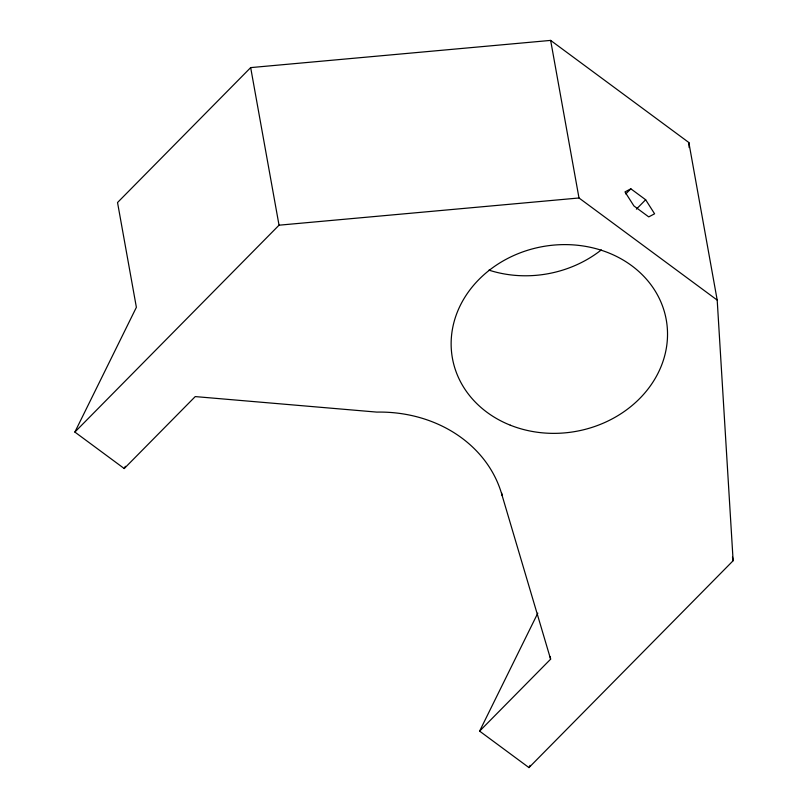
<?xml version="1.0" encoding="UTF-8"?>
<svg xmlns="http://www.w3.org/2000/svg" width="808" height="808" viewBox="0 0 808 808"><rect width="100%" height="100%" fill="white"/><g stroke="black" fill="none" stroke-linecap="round" stroke-linejoin="round"><path stroke-width="1.21" d="M479.609 731.129L550.622 659.177L502.111 495.466A133.29 115.191 -10.2 0 0 376.801 412.1L195.243 396.587L124.23 468.539L74.871 432.068L136.38 307.323L117.534 202.525L250.672 67.609L550.642 40.4L688.85 142.521L717.201 300.101L733.129 560.722L528.967 767.6L479.609 731.129L537.805 613.131M124.23 468.539L125.341 466.297M528.967 767.6L530.078 765.348M74.871 432.068L279.033 225.19L578.993 197.98L717.201 300.101M625.786 193.93L630.846 188.809L645.653 199.748L654.591 213.797L648.733 216.898L633.927 205.949L624.978 191.91L630.846 188.809M636.381 209.151L645.653 199.748M732.462 556.995L733.129 560.722M550.642 40.4L578.993 197.98M550.177 656.712L550.622 659.177M501.667 492.981L502.111 495.466M250.672 67.609L279.033 225.19M688.85 142.521L689.153 147.551M601.303 249.914A108.626 93.88 -10.2 0 1 488.931 270.125M510.282 425.18A108.626 93.88 -10.2 0 0 667.378 329.189A108.626 93.88 -10.2 0 0 500.344 262.59A108.626 93.88 -10.2 0 0 510.282 425.18"/></g></svg>
